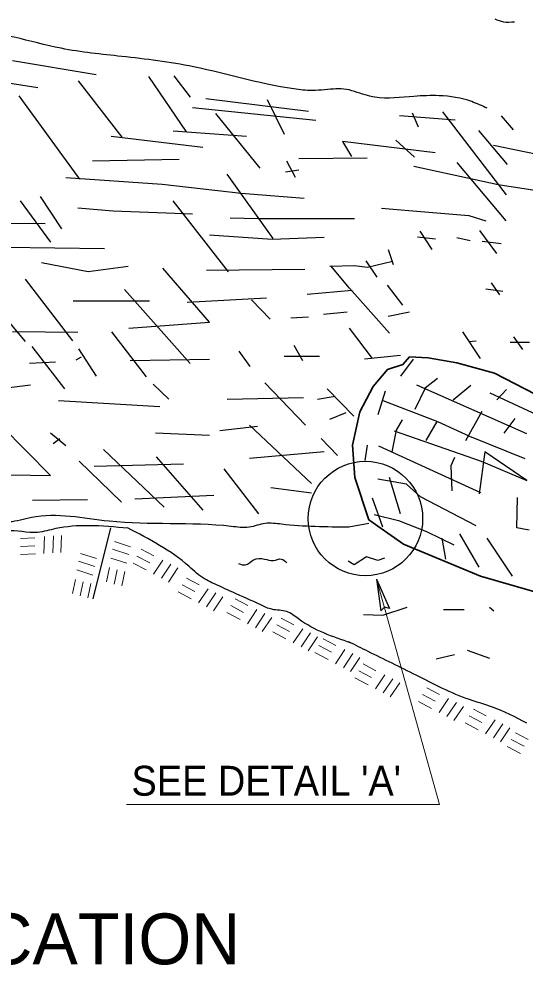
# Model space of a CAD drawing. Extents: x 225 to 596, y -309 to -30.
# Drawn here: x 332.03 to 352.18, y -282.98 to -245.32 of the extents above; entities that cross this region are included whole.
import ezdxf
from ezdxf.enums import TextEntityAlignment as Align

# ---------------------------------------------------------------- set-up
doc = ezdxf.new("R2010")
doc.units = 0
doc.header["$LTSCALE"] = 0.48
doc.layers.add('1', color=7, linetype='Continuous', lineweight=25)

msp = doc.modelspace()

# ---------------------------------------------------------------- linework, layer by layer
at = {"layer": '1'}
for p, q in [((335.1096, -247.5522), (331.7827, -246.993)), ((327.9257, -247.2872), (332.7836, -248.0531)), ((338.7015, -249.8207), (337.2006, -247.6113)), ((338.2015, -247.5822), (338.8482, -248.4356)), ((336.1405, -250.0266), (334.4028, -247.788)), ((334.462, -251.705), (332.0477, -248.3773)), ((339.4666, -248.4947), (343.5594, -248.9957)), ((341.9109, -248.5239), (342.5877, -249.909)), ((338.9373, -248.8481), (343.8536, -249.349)), ((339.8499, -249.084), (341.6159, -251.2642)), ((349.3891, -249.349), (347.1805, -249.1723)), ((347.6814, -249.054), (347.9172, -249.614)), ((348.889, -249.0248), (351.4208, -252.3242)), ((351.7151, -249.7323), (351.2442, -249.1723)), ((339.3491, -250.4391), (335.6979, -249.9974)), ((341.0867, -249.9974), (338.1715, -249.7907)), ((351.4801, -251.1158), (350.3307, -249.7615)), ((347.0338, -250.1449), (347.7697, -250.8224)), ((359.0615, -252.0308), (350.9158, -250.3657)), ((334.9621, -250.9691), (338.4073, -250.9099)), ((342.676, -250.9691), (343.0293, -251.6175)), ((343.1769, -250.8807), (345.8862, -250.8516)), ((349.4633, -251.03), (351.4058, -253.356)), ((342.1468, -254.0618), (340.3208, -251.4992)), ((342.6468, -251.4108), (343.1769, -251.3225)), ((332.0768, -252.5601), (333.2844, -254.2094)), ((332.8719, -252.3834), (333.7261, -253.6793)), ((340.38, -255.3878), (338.1715, -252.5601)), ((333.0777, -253.4727), (328.6316, -253.4435)), ((347.9906, -253.7685), (348.4623, -254.5052)), ((351.0525, -254.6527), (350.3757, -253.7393)), ((348.609, -254.0927), (347.9022, -254.0043)), ((349.9924, -254.1519), (349.4633, -254.0335)), ((335.4337, -254.4744), (331.4884, -254.4161)), ((346.7247, -254.5052), (346.9305, -255.0944)), ((351.23, -254.2694), (350.4642, -254.1811)), ((343.4128, -255.2995), (339.4966, -255.3287)), ((345.3704, -255.1527), (344.4128, -255.1812)), ((345.1937, -256.0362), (344.4428, -255.1519)), ((345.8413, -254.9469), (346.283, -255.5953)), ((332.2835, -255.6828), (334.167, -258.1272)), ((346.7838, -257.8338), (345.1937, -256.0362)), ((347.3139, -256.7146), (346.6955, -255.9195)), ((351.17, -256.3021), (350.8467, -255.8303)), ((338.8482, -259.0406), (336.2288, -256.0945)), ((338.7307, -256.5954), (341.8809, -256.4187)), ((343.5011, -256.2713), (345.2971, -256.1237)), ((350.6117, -256.0662), (351.2883, -256.1545)), ((330.8401, -256.4479), (332.2835, -258.1563)), ((334.1962, -256.5362), (337.2297, -256.5362)), ((341.2917, -256.5071), (342.0284, -257.273)), ((342.8527, -257.2138), (343.5594, -257.1846)), ((344.1486, -257.0671), (345.0903, -256.9787)), ((346.7247, -257.1554), (347.5789, -256.9796)), ((334.3737, -257.803), (331.7827, -257.7738)), ((337.1114, -259.5698), (335.7279, -257.7738)), ((346.1062, -258.8347), (345.1937, -257.6272)), ((350.4049, -258.8347), (349.6982, -257.7747)), ((342.9702, -258.3038), (343.3244, -258.9223)), ((349.9341, -258.158), (350.2283, -258.128)), ((351.5826, -258.1872), (352.3484, -258.1872)), ((352.0834, -258.4814), (351.7301, -257.9805)), ((332.5477, -258.3631), (333.8437, -260.0415)), ((334.4028, -258.4514), (335.1096, -259.5407)), ((341.2334, -259.1581), (340.7917, -258.5389)), ((333.4903, -258.9814), (332.4602, -259.0406)), ((334.3145, -258.8931), (334.5203, -258.7747)), ((336.4638, -258.9223), (339.6141, -258.8631)), ((342.5877, -258.7456), (344.0011, -258.7456)), ((347.2247, -258.7172), (345.7829, -258.8648)), ((347.7264, -258.8648), (347.2247, -259.5423)), ((343.4419, -261.485), (341.8226, -259.8057)), ((337.9948, -260.4541), (337.3764, -259.8648)), ((345.3554, -261.1316), (344.2953, -260.0415)), ((346.6072, -260.1315), (346.3122, -261.0732)), ((352.2501, -261.8317), (347.8731, -259.8957)), ((349.3157, -260.4841), (350.0224, -259.8957)), ((351.0525, -260.4841), (351.4358, -260.0715)), ((333.6078, -260.5132), (337.6414, -260.7491)), ((340.3208, -260.4541), (343.3536, -260.3949)), ((343.9128, -260.4541), (344.6195, -260.3365)), ((353.9377, -261.6917), (350.7875, -260.219)), ((349.8166, -262.1042), (350.4642, -260.9266)), ((344.4128, -261.2491), (345.0612, -260.9841)), ((351.3475, -261.81), (351.7892, -261.2208)), ((341.5284, -261.5442), (340.0267, -261.7208)), ((343.6769, -263.8118), (341.2043, -261.485)), ((348.6682, -261.3383), (348.2264, -262.1042)), ((333.9028, -262.31), (333.2844, -261.8092)), ((333.4019, -262.2217), (333.6669, -262.015)), ((339.6141, -261.8975), (337.4656, -261.8092)), ((344.7078, -262.6926), (344.0594, -262.015)), ((335.4038, -262.4567), (337.8189, -264.7544)), ((345.8121, -262.8992), (345.9004, -262.2808)), ((346.3422, -262.3108), (350.4049, -264.1668)), ((337.4948, -262.7518), (339.3491, -264.8727)), ((344.1778, -262.5459), (341.2043, -262.8101)), ((336.1105, -264.5485), (334.4328, -262.9284)), ((338.584, -263.0459), (335.0213, -263.1343)), ((341.5867, -265.0194), (340.2033, -263.2226)), ((347.2247, -265.0211), (346.7838, -263.5777)), ((339.7908, -264.2835), (336.6405, -264.4302)), ((343.6769, -264.1952), (342.0576, -263.9885)), ((334.7562, -264.4593), (332.5768, -264.4893)), ((346.5188, -265.5511), (346.1062, -264.4018)), ((345.9596, -265.4036), (345.1645, -265.5511)), ((335.6837, -265.5794), (334.9771, -268.4072)), ((350.3458, -267.1413), (349.5807, -265.8162)), ((349.0215, -266.8171), (348.874, -265.992)), ((351.6709, -267.4946), (350.67, -265.992)), ((346.2672, -267.6137), (346.7747, -268.7856)), ((346.2672, -267.6137), (346.4405, -268.8789)), ((350.7583, -268.7314), (350.935, -268.8789)), ((348.639, -270.794), (349.3741, -270.6173)), ((349.8757, -270.4398), (350.7583, -270.764))]:
    msp.add_line(p, q, dxfattribs=at)
at = {"layer": '1', "lineweight": 13}
for p, q in [((332.6685, -265.9687), (332.0977, -266.002)), ((333.0544, -265.9237), (333.0236, -266.5978)), ((333.4069, -265.8962), (333.3761, -266.5712)), ((333.7261, -265.887), (333.6952, -266.5612)), ((335.8363, -266.1203), (336.478, -266.3303)), ((332.661, -266.2887), (332.0902, -266.322)), ((334.482, -266.592), (335.1237, -266.8012)), ((335.7604, -266.4303), (336.4022, -266.6404)), ((337.4081, -266.6962), (336.9022, -266.4295)), ((332.6877, -266.6078), (332.0993, -266.6421)), ((334.4062, -266.9021), (335.0479, -267.1121)), ((335.6929, -266.7779), (336.3338, -266.9871)), ((337.0939, -267.2537), (336.573, -266.9787)), ((337.2364, -266.9663), (336.7305, -266.6996)), ((337.7614, -266.8571), (337.3864, -267.4187)), ((334.3387, -267.2496), (334.9804, -267.4588)), ((335.6329, -267.1612), (335.5129, -267.7213)), ((335.9388, -267.2537), (335.8196, -267.8138)), ((336.2538, -267.3137), (336.1297, -267.8905)), ((338.0782, -267.0163), (337.7022, -267.5779)), ((338.3557, -267.1729), (337.9807, -267.7347)), ((334.2787, -267.6329), (334.1587, -268.1922)), ((334.5853, -267.7263), (334.4645, -268.2847)), ((339.2049, -267.8455), (338.6982, -267.5779)), ((334.8996, -267.7855), (334.7753, -268.3613)), ((339.0324, -268.1155), (338.5265, -267.8488)), ((339.5582, -268.0063), (339.1824, -268.5672)), ((338.8898, -268.4013), (338.369, -268.1272)), ((339.8741, -268.1647), (339.4982, -268.7264)), ((340.1517, -268.3222), (339.7766, -268.8831)), ((341.1476, -268.6697), (340.6417, -268.403)), ((340.9758, -268.9398), (340.47, -268.673)), ((341.5009, -268.8306), (341.1259, -269.3922)), ((340.8333, -269.2264), (340.3125, -268.9522)), ((341.8168, -268.9898), (341.4418, -269.5514)), ((342.0952, -269.1472), (341.7201, -269.7081)), ((342.9727, -269.4356), (342.4668, -269.1689)), ((342.801, -269.7064), (342.2952, -269.4389)), ((343.3261, -269.5964), (342.951, -270.1582)), ((342.6585, -269.9923), (342.1377, -269.7172)), ((343.6427, -269.7556), (343.2669, -270.3165)), ((343.9203, -269.9123), (343.5461, -270.474)), ((344.4795, -270.5307), (343.9736, -270.264)), ((344.6512, -270.2607), (344.1452, -269.994)), ((344.337, -270.8174), (343.8161, -270.5423)), ((345.0045, -270.4215), (344.6295, -270.9824)), ((345.3204, -270.5798), (344.9453, -271.1416)), ((345.5987, -270.7373), (345.2237, -271.2991)), ((346.2412, -271.2616), (345.7354, -270.9949)), ((346.0696, -271.5316), (345.5629, -271.2657)), ((346.5947, -271.4232), (346.2196, -271.9842)), ((345.9262, -271.8182), (345.4054, -271.5441)), ((346.9105, -271.5816), (346.5347, -272.1433)), ((347.1888, -271.7391), (346.8138, -272.3008)), ((348.6015, -272.4742), (348.0947, -272.2075)), ((348.7732, -272.2042), (348.2672, -271.9375)), ((348.459, -272.7617), (347.9381, -272.4858)), ((349.1265, -272.365), (348.7515, -272.9267)), ((349.4424, -272.5242), (349.0673, -273.0859)), ((349.7208, -272.6817), (349.3457, -273.2426)), ((350.6275, -273.0584), (350.1216, -272.7917)), ((350.3132, -273.6151), (349.7924, -273.3401)), ((350.4558, -273.3293), (349.9499, -273.0626)), ((350.9817, -273.2192), (350.6067, -273.7809)), ((351.2975, -273.3784), (350.9225, -273.9402)), ((351.5751, -273.5359), (351.2, -274.0968)), ((352.3067, -274.001), (351.8001, -273.7342)), ((352.1343, -274.271), (351.6284, -274.0043)), ((351.9917, -274.5577), (351.4709, -274.2835))]:
    msp.add_line(p, q, dxfattribs=at)
at = {"layer": '1'}
for points in [[(348.594, -250.6449), (344.9137, -250.2032), (345.2671, -250.7924)], [(347.7556, -251.1767), (351.1117, -251.9125), (355.1453, -252.5317)], [(343.3836, -252.4717), (340.88, -252.2651), (337.7297, -251.9117), (333.9028, -251.6467)], [(338.9373, -253.0901), (335.7871, -252.9726), (334.3737, -252.8542)], [(346.4597, -252.8559), (347.5489, -252.9442), (349.9341, -253.1502), (350.6117, -253.356)], [(340.4383, -253.2377), (341.5576, -253.2668), (345.3846, -253.2668)], [(339.6141, -253.9143), (342.1168, -254.0918), (344.1778, -254.0035)], [(336.3755, -255.1812), (334.7854, -255.3878), (332.9303, -255.0344)], [(336.4047, -257.6263), (339.6141, -257.3905), (337.7589, -255.2403)], [(346.9013, -254.9761), (345.9004, -255.212), (345.3704, -255.1527)], [(348.6973, -259.6298), (348.1972, -260.0132), (347.7847, -260.8674)], [(332.4893, -259.894), (330.1333, -260.189), (327.8373, -260.4832), (328.3673, -261.5142), (326.7481, -261.8092)], [(329.3091, -263.4292), (333.2844, -263.4884), (330.3692, -260.5424)], [(346.5188, -260.5141), (348.6973, -261.3383), (349.9633, -261.9275), (352.1717, -262.8118)], [(347.2839, -261.2791), (347.0488, -261.6917), (346.8722, -262.5467)], [(346.9605, -261.7217), (350.435, -262.9292), (352.2501, -263.6943), (350.5817, -262.5467), (350.3458, -264.2252)], [(349.3741, -262.7817), (349.2273, -263.1059), (349.2573, -264.1077)], [(350.2283, -265.4919), (348.0197, -264.3427), (347.4614, -263.8427), (346.3122, -263.636)], [(352.3417, -265.672), (351.8476, -265.5802), (351.8776, -264.3727)], [(346.1654, -265.0503), (347.1372, -265.2853), (348.2556, -265.727), (349.3448, -266.257)], [(346.5772, -266.7879), (346.3122, -266.8762), (345.8712, -266.7287), (345.3704, -267.0529), (345.1353, -266.9054)], [(345.7529, -269.0264), (346.5188, -269.0556), (347.4906, -268.7314)], [(346.7747, -268.7856), (346.5797, -268.7389), (346.4405, -268.8789)], [(348.9332, -268.8206), (349.3448, -268.8206), (349.7574, -268.8206)]]:
    msp.add_lwpolyline(points, dxfattribs=at)
at = {"layer": '1', "lineweight": 35}
msp.add_lwpolyline([(353.261, -268.3197), (350.4049, -267.4946), (347.3431, -266.2278), (345.9596, -265.2561), (345.4004, -263.5777), (345.3121, -262.2808), (345.6054, -260.9557), (346.1362, -259.954), (346.6955, -259.2764), (347.3139, -259.0706), (347.5789, -258.7756), (348.3148, -258.8056), (349.4633, -259.0114), (350.9642, -259.424), (352.9902, -260.4699)], dxfattribs=at)
at = {"layer": '1', "lineweight": 13}
msp.add_lwpolyline([(346.2672, -267.6137), (348.7765, -276.5903), (336.3188, -276.5903)], dxfattribs=at)
at = {"layer": '1'}
msp.add_circle((345.8228, -265.2059), 2.2771, dxfattribs=at)
for points in [[(350.9692, -245.322), (351.3175, -245.4328), (351.7609, -245.4328)], [(350.67, -248.8781), (350.0516, -248.6131), (348.7557, -248.3773), (347.7556, -248.4064), (346.1946, -248.4356), (345.8121, -248.3481), (344.9587, -248.1122), (344.5462, -248.1122), (343.6036, -248.1706), (343.2502, -248.1414), (338.9816, -247.228), (336.1255, -246.8154), (333.7111, -246.4921), (329.9725, -245.8729), (329.4416, -245.9329)], [(345.1645, -265.5511), (342.4843, -265.4319), (341.8376, -265.4027), (341.1901, -265.5503), (340.4825, -265.5211), (335.6246, -265.3144), (332.5335, -265.1669), (331.6501, -265.3436), (330.6784, -265.2844), (327.5282, -265.4619), (326.203, -265.2844), (324.7604, -265.2552), (322.8761, -265.5211), (320.9334, -265.4911), (318.4891, -265.4619), (316.3981, -265.4911), (313.6603, -265.697)], [(336.3847, -265.5944), (334.8004, -265.4911), (333.5052, -265.6087), (332.7694, -265.7562), (331.5326, -265.697), (330.4425, -265.9037), (329.1182, -265.8153), (328.2048, -265.9037), (327.2339, -265.962), (326.4981, -265.9328), (325.2612, -265.7562), (323.9062, -265.6378), (322.9644, -265.6678), (321.4043, -265.8737), (319.9617, -265.9328), (318.8724, -265.962), (317.8415, -265.9328), (317.6057, -265.8445), (316.5456, -266.0503), (315.5155, -266.0503), (314.4846, -265.962), (313.7787, -265.8153)], [(345.2471, -270.1573), (343.1619, -269.2022), (342.691, -268.9081), (342.1018, -268.8197), (341.6601, -268.643), (340.5417, -268.1422), (339.7166, -267.7597), (339.4232, -267.6121), (338.8048, -267.1112), (336.3605, -265.5794)], [(340.7775, -266.9937), (341.0417, -267.0529), (341.3659, -266.8462), (341.8076, -266.8171), (342.161, -266.8754), (342.4843, -266.8171), (342.691, -266.9638)], [(352.2501, -273.3534), (350.8767, -272.7083), (349.9633, -272.4142), (347.8439, -271.4416), (345.9296, -270.499), (345.1645, -270.1157)]]:
    msp.add_spline(points, degree=3, dxfattribs=at)

# ---------------------------------------------------------------- texts
at = {"layer": '1', "width": 0.95}
msp.add_text("SEE DETAIL 'A'", height=1.188, dxfattribs=at).set_placement((341.8751, -276.2353), align=Align.CENTER)
at = {"layer": '1'}
msp.add_text('DITCH APPLICATION  ', height=2.025, dxfattribs=at).set_placement((328.1319, -282.9492), align=Align.CENTER)

doc.saveas('drawing.dxf')
